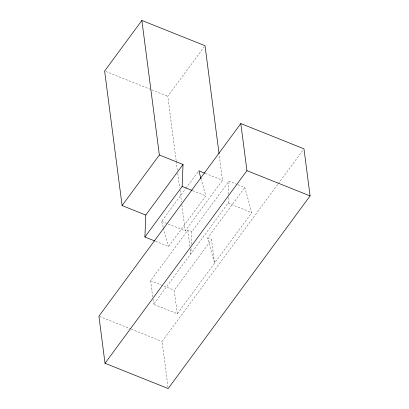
<?xml version="1.0" encoding="UTF-8"?>
<svg xmlns="http://www.w3.org/2000/svg" width="409" height="409" viewBox="0 0 409 409"><rect width="100%" height="100%" fill="white"/><g stroke="black" fill="none" stroke-linecap="round" stroke-linejoin="round"><path stroke-width="0.31" stroke-dasharray="2.04 1.53" d="M191.09 248.703L190.885 253.723L190.083 247.527M191.264 244.306L191.775 231.755L229.025 181.187L237.21 184.464M237.798 184.699L244.812 187.506L251.816 212.629L177.317 313.764L153.636 304.291L228.135 203.155L228.365 197.506M228.493 194.367L229.025 181.187M176.146 160.717L167.782 96.284L204.28 46.738M163.283 227.491L161.575 221.361L185.655 188.672M186.029 188.16L198.447 171.305M155.553 241.274L168.58 246.489L205.829 195.921L201.218 179.372M161.575 221.361L185.257 230.834L222.506 180.272L219.224 155.001M152.669 296.852L150.578 280.743L187.828 230.175L191.775 231.755M207.562 238.074L211.509 239.648L214.567 263.197L207.562 238.074L244.812 187.506M177.317 313.764L174.26 290.216L211.509 239.648M168.017 387.292L162.061 341.459L277.859 184.265M278.238 183.753L303.217 149.847M105.808 71.488L151.253 89.673M151.846 89.908L167.782 96.284M205.338 173.401L222.506 180.272M228.135 203.155L251.816 212.629M192.803 190.712L205.829 195.921M150.578 280.743L174.26 290.216M99.499 316.428L130.783 328.943M131.371 329.179L162.061 341.459M163.452 228.104L168.58 246.489M187.828 230.175L190.001 246.908M176.228 161.351L177.378 170.195M177.787 173.35L179.674 187.879M180.006 190.41L181.484 201.78M181.893 204.935L185.257 230.834M152.992 299.332L153.636 304.291"/><path stroke-width="0.61" d="M154.96 241.039L144.898 237.01L145.783 215.047L183.038 164.479L159.357 155.006L141.877 20.45L205.032 45.716L219.06 153.738M144.898 237.01L182.148 186.448L183.038 164.479M141.877 20.45L104.627 71.018L122.102 205.569L145.783 215.047M122.102 205.569L159.357 155.006M240.819 123.554L98.912 316.188L105.026 363.284L168.181 388.55L310.088 195.916L303.974 148.82L240.819 123.554L246.939 170.65L105.026 363.284M246.939 170.65L310.088 195.916M204.745 173.165L198.825 170.793L201.044 178.764M182.148 186.448L192.215 190.471"/></g></svg>
